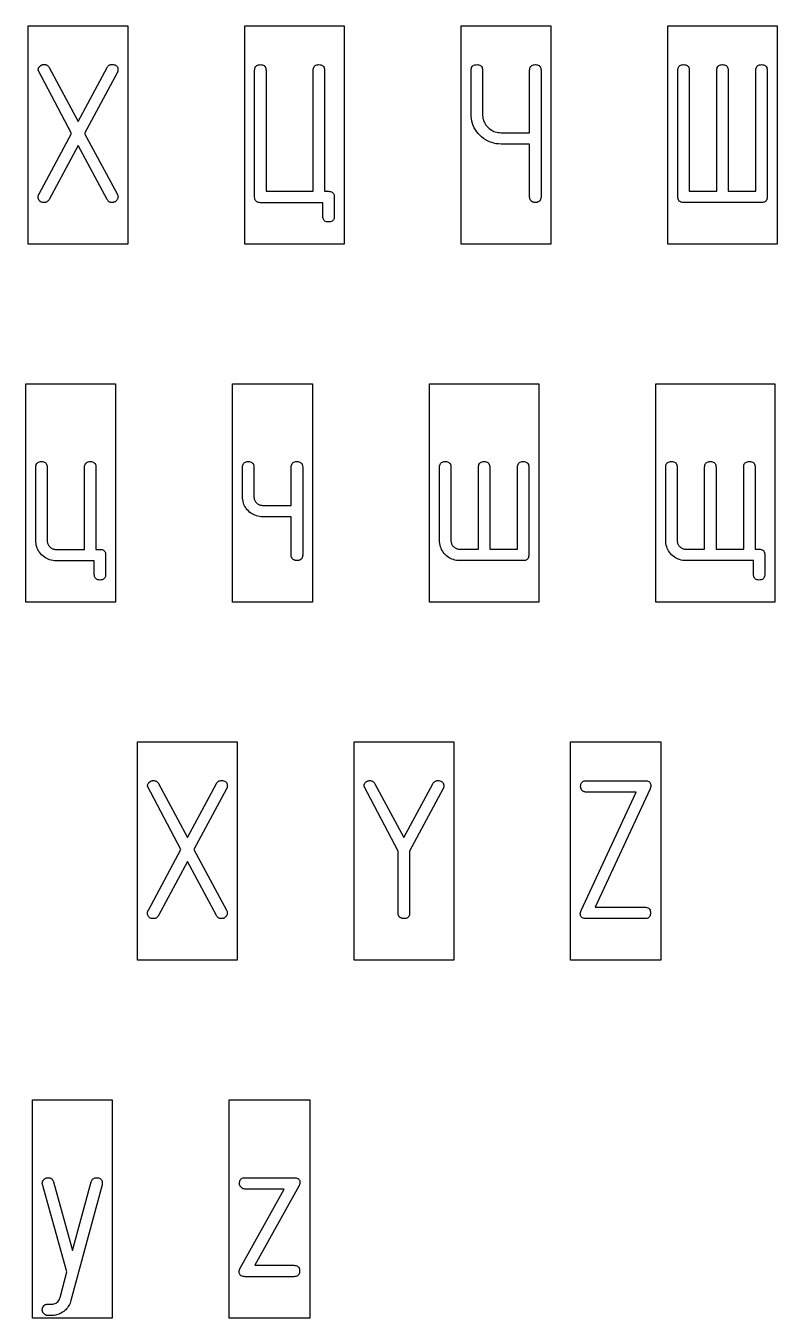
# Model space of a CAD drawing. Extents: x 0 to 347, y -110 to 9.
# Drawn here: x 232.5 to 270.3, y -56.3 to 8.9 of the extents above; entities that cross this region are included whole.
import ezdxf

# ---------------------------------------------------------------- set-up
doc = ezdxf.new("R2010")
doc.units = 0
for name, color, linetype in [('GOST_FRAME', 4, 'CONTINUOUS'), ('GOST_LAT_LOW', 6, 'CONTINUOUS'), ('GOST_LAT_UP', 5, 'CONTINUOUS'), ('GOST_LOWER', 1, 'CONTINUOUS'), ('GOST_UPPER', 7, 'CONTINUOUS')]:
    doc.layers.add(name, color=color, linetype=linetype)

msp = doc.modelspace()

# ---------------------------------------------------------------- linework, layer by layer
at = {"layer": 'GOST_FRAME'}
for points in [[(232.588, 8.9083), (237.6103, 8.9083), (237.6103, -2.0917), (232.588, -2.0917)], [(243.4967, 8.9083), (248.5083, 8.9083), (248.5083, -2.0917), (243.4967, -2.0917)], [(254.4053, 8.9083), (258.9269, 8.9083), (258.9269, -2.0917), (254.4053, -2.0917)], [(264.8239, 8.9083), (270.3256, 8.9083), (270.3256, -2.0917), (264.8239, -2.0917)], [(232.4668, -9.1448), (236.9884, -9.1448), (236.9884, -20.1448), (232.4668, -20.1448)], [(242.8854, -9.1448), (246.9169, -9.1448), (246.9169, -20.1448), (242.8854, -20.1448)], [(252.814, -9.1448), (258.3156, -9.1448), (258.3156, -20.1448), (252.814, -20.1448)], [(264.2126, -9.1448), (270.2043, -9.1448), (270.2043, -20.1448), (264.2126, -20.1448)], [(238.098, -27.198), (243.1203, -27.198), (243.1203, -38.198), (238.098, -38.198)], [(249.0066, -27.198), (254.0266, -27.198), (254.0266, -38.198), (249.0066, -38.198)], [(259.907, -27.198), (264.4618, -27.198), (264.4618, -38.198), (259.907, -38.198)], [(232.794, -45.2511), (236.8173, -45.2511), (236.8173, -56.2511), (232.794, -56.2511)], [(242.7143, -45.2511), (246.7791, -45.2511), (246.7791, -56.2511), (242.7143, -56.2511)]]:
    msp.add_lwpolyline(points, close=True, dxfattribs=at)
at = {"layer": 'GOST_LAT_LOW'}
for points in [[(236.309, -49.5249), (234.7392, -55.3638), (234.7191, -55.4306), (234.6953, -55.4947), (234.6679, -55.5561), (234.6369, -55.615), (234.6022, -55.6711), (234.5638, -55.7246), (234.5218, -55.7754), (234.4761, -55.8236), (234.4267, -55.8691), (234.3738, -55.912), (234.3182, -55.9514), (234.2611, -55.9867), (234.2026, -56.0179), (234.1425, -56.0449), (234.081, -56.0677), (234.0179, -56.0864), (233.9534, -56.1009), (233.8874, -56.1113), (233.8199, -56.1175), (233.7508, -56.1196), (233.5764, -56.1196), (233.555, -56.1187), (233.5341, -56.1161), (233.5135, -56.1118), (233.4934, -56.1056), (233.4736, -56.0978), (233.4543, -56.0882), (233.4354, -56.0769), (233.4169, -56.0638), (233.3989, -56.049), (233.3812, -56.0324), (233.3647, -56.0147), (233.3498, -55.9967), (233.3368, -55.9782), (233.3254, -55.9593), (233.3158, -55.94), (233.308, -55.9203), (233.3019, -55.9001), (233.2975, -55.8796), (233.2949, -55.8586), (233.294, -55.8372), (233.2947, -55.8158), (233.2967, -55.7947), (233.3, -55.7739), (233.3047, -55.7535), (233.3106, -55.7334), (233.3179, -55.7136), (233.3266, -55.6942), (233.3365, -55.6751), (233.3478, -55.6563), (233.3605, -55.6379), (233.3746, -55.6205), (233.3904, -55.605), (233.4078, -55.5913), (233.4269, -55.5794), (233.4477, -55.5694), (233.4701, -55.5611), (233.4942, -55.5547), (233.5199, -55.5502), (233.5473, -55.5474), (233.5764, -55.5465), (233.7508, -55.5465), (233.818, -55.5432), (233.8801, -55.5332), (233.937, -55.5166), (233.9887, -55.4934), (234.0353, -55.4635), (234.0767, -55.4269), (234.113, -55.3837), (234.1442, -55.3339), (234.1702, -55.2774), (234.191, -55.2143), (234.5399, -53.9186), (233.294, -49.4502), (233.2949, -49.4272), (233.2975, -49.405), (233.3019, -49.3834), (233.308, -49.3625), (233.3158, -49.3422), (233.3254, -49.3226), (233.3368, -49.3037), (233.3498, -49.2854), (233.3647, -49.2678), (233.3812, -49.2508), (233.399, -49.235), (233.4176, -49.2209), (233.4369, -49.2085), (233.457, -49.1977), (233.4778, -49.1885), (233.4993, -49.1811), (233.5216, -49.1752), (233.5447, -49.1711), (233.5685, -49.1686), (233.593, -49.1678), (233.6331, -49.1699), (233.6701, -49.1761), (233.7042, -49.1865), (233.7352, -49.201), (233.7633, -49.2197), (233.7884, -49.2425), (233.8105, -49.2695), (233.8296, -49.3007), (233.8457, -49.336), (233.8588, -49.3754), (234.8223, -52.8389), (235.7608, -49.3837), (235.7739, -49.3427), (235.79, -49.306), (235.8091, -49.2736), (235.8312, -49.2455), (235.8563, -49.2218), (235.8844, -49.2023), (235.9154, -49.1872), (235.9495, -49.1764), (235.9865, -49.1699), (236.0266, -49.1678), (236.0818, -49.1706), (236.1312, -49.1791), (236.1748, -49.1932), (236.2126, -49.213), (236.2446, -49.2384), (236.2708, -49.2694), (236.2911, -49.3061), (236.3056, -49.3485), (236.3144, -49.3965), (236.3173, -49.4502)], [(246.2209, -49.5914), (244.0033, -53.5864), (245.9718, -53.5864), (246.027, -53.5892), (246.0764, -53.5977), (246.12, -53.6118), (246.1578, -53.6316), (246.1898, -53.657), (246.2159, -53.688), (246.2363, -53.7248), (246.2508, -53.7671), (246.2596, -53.8151), (246.2625, -53.8688), (246.2596, -53.924), (246.2508, -53.9734), (246.2363, -54.017), (246.2159, -54.0548), (246.1898, -54.0868), (246.1578, -54.113), (246.12, -54.1333), (246.0764, -54.1478), (246.027, -54.1566), (245.9718, -54.1595), (243.5216, -54.1595), (243.4632, -54.1571), (243.411, -54.1498), (243.3649, -54.1378), (243.3249, -54.1209), (243.2911, -54.0993), (243.2635, -54.0728), (243.2419, -54.0414), (243.2266, -54.0053), (243.2174, -53.9644), (243.2143, -53.9186), (243.2148, -53.9018), (243.2163, -53.8847), (243.2188, -53.8673), (243.2223, -53.8495), (243.2267, -53.8314), (243.2322, -53.813), (243.2387, -53.7942), (243.2462, -53.7751), (243.2547, -53.7556), (243.2641, -53.7359), (245.4817, -49.7409), (243.5216, -49.7409), (243.4956, -49.74), (243.4706, -49.7374), (243.4467, -49.733), (243.4239, -49.7269), (243.4022, -49.7191), (243.3816, -49.7095), (243.362, -49.6981), (243.3435, -49.685), (243.3261, -49.6702), (243.3098, -49.6537), (243.2948, -49.636), (243.2814, -49.6179), (243.2696, -49.5995), (243.2593, -49.5806), (243.2506, -49.5613), (243.2435, -49.5415), (243.238, -49.5214), (243.2341, -49.5008), (243.2317, -49.4799), (243.2309, -49.4585), (243.2338, -49.4032), (243.2425, -49.3538), (243.2571, -49.3102), (243.2774, -49.2724), (243.3036, -49.2404), (243.3355, -49.2143), (243.3733, -49.1939), (243.4169, -49.1794), (243.4664, -49.1707), (243.5216, -49.1678), (245.9718, -49.1678), (246.0301, -49.1702), (246.0824, -49.1774), (246.1285, -49.1895), (246.1684, -49.2063), (246.2022, -49.228), (246.2299, -49.2545), (246.2514, -49.2858), (246.2668, -49.3219), (246.276, -49.3629), (246.2791, -49.4086), (246.2785, -49.4269), (246.2767, -49.4452), (246.2738, -49.4635), (246.2698, -49.4817), (246.2645, -49.5), (246.2581, -49.5183), (246.2506, -49.5365), (246.2419, -49.5548), (246.232, -49.5731)]]:
    msp.add_lwpolyline(points, close=True, dxfattribs=at)
at = {"layer": 'GOST_LAT_UP'}
for points in [[(242.5266, -36.0233), (242.5096, -36.039), (242.4917, -36.0532), (242.473, -36.0656), (242.4535, -36.0764), (242.4331, -36.0855), (242.412, -36.093), (242.39, -36.0988), (242.3671, -36.103), (242.3434, -36.1055), (242.3189, -36.1063), (242.2865, -36.1047), (242.2558, -36.1), (242.2267, -36.0921), (242.1993, -36.0811), (242.1736, -36.0669), (242.1495, -36.0495), (242.1271, -36.029), (242.1063, -36.0053), (242.0872, -35.9785), (242.0698, -35.9485), (240.608, -33.2326), (239.1462, -35.9485), (239.1287, -35.9785), (239.1096, -36.0053), (239.0889, -36.029), (239.0664, -36.0495), (239.0424, -36.0669), (239.0166, -36.0811), (238.9892, -36.0921), (238.9601, -36.1), (238.9294, -36.1047), (238.897, -36.1063), (238.8402, -36.1035), (238.7894, -36.095), (238.7445, -36.0809), (238.7056, -36.0611), (238.6728, -36.0357), (238.6458, -36.0047), (238.6249, -35.9679), (238.61, -35.9256), (238.601, -35.8776), (238.598, -35.8239), (238.5984, -35.809), (238.5997, -35.794), (238.6017, -35.7791), (238.6047, -35.7641), (238.6084, -35.7492), (238.613, -35.7342), (238.6184, -35.7193), (238.6246, -35.7043), (238.6316, -35.6894), (238.6395, -35.6744), (240.2841, -32.6262), (238.598, -29.4286), (238.5989, -29.4056), (238.6017, -29.3834), (238.6062, -29.3618), (238.6126, -29.3409), (238.6208, -29.3206), (238.6309, -29.301), (238.6428, -29.2821), (238.6565, -29.2638), (238.672, -29.2462), (238.6894, -29.2292), (238.7079, -29.2135), (238.7269, -29.1993), (238.7464, -29.1869), (238.7664, -29.1761), (238.787, -29.1669), (238.808, -29.1595), (238.8295, -29.1537), (238.8515, -29.1495), (238.874, -29.147), (238.897, -29.1462), (238.9294, -29.1477), (238.9601, -29.1522), (238.9892, -29.1596), (239.0166, -29.1701), (239.0424, -29.1836), (239.0664, -29.2), (239.0889, -29.2194), (239.1096, -29.2419), (239.1287, -29.2673), (239.1462, -29.2957), (240.608, -32.0199), (242.0698, -29.2957), (242.0872, -29.2673), (242.1063, -29.2419), (242.1271, -29.2194), (242.1495, -29.2), (242.1736, -29.1836), (242.1993, -29.1701), (242.2267, -29.1596), (242.2558, -29.1522), (242.2865, -29.1477), (242.3189, -29.1462), (242.3757, -29.149), (242.4266, -29.1575), (242.4714, -29.1716), (242.5103, -29.1914), (242.5432, -29.2168), (242.5701, -29.2478), (242.591, -29.2846), (242.606, -29.3269), (242.615, -29.3749), (242.6179, -29.4286), (242.6175, -29.4434), (242.6163, -29.4581), (242.6142, -29.4727), (242.6113, -29.487), (242.6076, -29.5012), (242.603, -29.5153), (242.5976, -29.5292), (242.5914, -29.5429), (242.5843, -29.5564), (242.5764, -29.5698), (240.9319, -32.6262), (242.5764, -35.6744), (242.5953, -35.7138), (242.609, -35.7522), (242.6173, -35.7895), (242.6203, -35.8259), (242.6179, -35.8613), (242.6103, -35.8957), (242.5973, -35.9291), (242.5791, -35.9615), (242.5555, -35.9929)], [(253.485, -29.5781), (251.8073, -32.701), (251.8073, -35.8156), (251.8044, -35.8708), (251.7957, -35.9203), (251.7811, -35.9639), (251.7608, -36.0017), (251.7346, -36.0336), (251.7027, -36.0598), (251.6649, -36.0801), (251.6213, -36.0947), (251.5718, -36.1034), (251.5166, -36.1063), (251.4952, -36.1056), (251.4741, -36.1037), (251.4533, -36.1003), (251.4329, -36.0957), (251.4128, -36.0897), (251.393, -36.0824), (251.3736, -36.0738), (251.3545, -36.0638), (251.3357, -36.0525), (251.3173, -36.0399), (251.2999, -36.0257), (251.2844, -36.0096), (251.2707, -35.9918), (251.2588, -35.9721), (251.2488, -35.9506), (251.2405, -35.9272), (251.2341, -35.9021), (251.2296, -35.8751), (251.2268, -35.8463), (251.2259, -35.8156), (251.2259, -32.701), (249.5066, -29.4369), (249.5076, -29.4124), (249.5103, -29.3887), (249.5149, -29.3659), (249.5213, -29.3439), (249.5295, -29.3227), (249.5395, -29.3023), (249.5514, -29.2828), (249.5651, -29.2641), (249.5806, -29.2463), (249.598, -29.2292), (249.6165, -29.2135), (249.6355, -29.1993), (249.6551, -29.1869), (249.6751, -29.1761), (249.6956, -29.1669), (249.7166, -29.1595), (249.7381, -29.1537), (249.7601, -29.1495), (249.7826, -29.147), (249.8056, -29.1462), (249.838, -29.1478), (249.8688, -29.1525), (249.8978, -29.1604), (249.9252, -29.1714), (249.951, -29.1856), (249.9751, -29.203), (249.9975, -29.2235), (250.0183, -29.2472), (250.0374, -29.274), (250.0548, -29.304), (251.5166, -32.0199), (252.9784, -29.304), (252.9958, -29.274), (253.015, -29.2472), (253.0357, -29.2235), (253.0581, -29.203), (253.0822, -29.1856), (253.108, -29.1714), (253.1354, -29.1604), (253.1645, -29.1525), (253.1952, -29.1478), (253.2276, -29.1462), (253.2844, -29.149), (253.3352, -29.1575), (253.3801, -29.1716), (253.4189, -29.1914), (253.4518, -29.2168), (253.4787, -29.2478), (253.4997, -29.2846), (253.5146, -29.3269), (253.5236, -29.3749), (253.5266, -29.4286), (253.5262, -29.4435), (253.5249, -29.4585), (253.5228, -29.4734), (253.5199, -29.4884), (253.5162, -29.5033), (253.5116, -29.5183), (253.5062, -29.5332), (253.5, -29.5482), (253.4929, -29.5631)], [(263.9203, -29.5615), (261.1628, -35.5332), (263.6628, -35.5332), (263.7164, -35.536), (263.7645, -35.5445), (263.8068, -35.5586), (263.8435, -35.5784), (263.8746, -35.6038), (263.9, -35.6349), (263.9198, -35.6716), (263.9339, -35.714), (263.9424, -35.762), (263.9452, -35.8156), (263.9424, -35.8708), (263.9339, -35.9203), (263.9198, -35.9639), (263.9, -36.0017), (263.8746, -36.0336), (263.8435, -36.0598), (263.8068, -36.0801), (263.7645, -36.0947), (263.7164, -36.1034), (263.6628, -36.1063), (260.7143, -36.1063), (260.6559, -36.1039), (260.6037, -36.0967), (260.5576, -36.0846), (260.5176, -36.0678), (260.4838, -36.0461), (260.4561, -36.0196), (260.4346, -35.9883), (260.4193, -35.9522), (260.41, -35.9112), (260.407, -35.8654), (260.4075, -35.8503), (260.409, -35.8349), (260.4115, -35.8191), (260.415, -35.803), (260.4194, -35.7865), (260.4249, -35.7698), (260.4314, -35.7527), (260.4389, -35.7352), (260.4473, -35.7174), (260.4568, -35.6993), (263.2143, -29.7276), (260.7143, -29.7276), (260.6882, -29.7267), (260.6633, -29.7241), (260.6394, -29.7197), (260.6166, -29.7136), (260.5949, -29.7058), (260.5743, -29.6962), (260.5547, -29.6848), (260.5362, -29.6718), (260.5188, -29.6569), (260.5025, -29.6404), (260.4875, -29.6226), (260.4741, -29.6043), (260.4623, -29.5854), (260.452, -29.5659), (260.4433, -29.5459), (260.4362, -29.5252), (260.4307, -29.504), (260.4267, -29.4822), (260.4244, -29.4598), (260.4236, -29.4369), (260.4265, -29.3832), (260.4352, -29.3352), (260.4498, -29.2929), (260.4701, -29.2561), (260.4963, -29.2251), (260.5282, -29.1997), (260.566, -29.1799), (260.6096, -29.1658), (260.6591, -29.1573), (260.7143, -29.1545), (263.6628, -29.1545), (263.7196, -29.1568), (263.7704, -29.1638), (263.8153, -29.1754), (263.8542, -29.1917), (263.887, -29.2126), (263.914, -29.2382), (263.9349, -29.2684), (263.9498, -29.3033), (263.9588, -29.3429), (263.9618, -29.387), (263.9614, -29.4037), (263.9601, -29.4206), (263.9581, -29.4376), (263.9551, -29.4548), (263.9514, -29.4722), (263.9468, -29.4897), (263.9414, -29.5074), (263.9352, -29.5252), (263.9282, -29.5433)]]:
    msp.add_lwpolyline(points, close=True, dxfattribs=at)
at = {"layer": 'GOST_LOWER'}
for points in [[(236.206, -19.0332), (236.1507, -19.0304), (236.1013, -19.0219), (236.0577, -19.0078), (236.0199, -18.988), (235.988, -18.9626), (235.9618, -18.9316), (235.9414, -18.8949), (235.9269, -18.8525), (235.9182, -18.8045), (235.9153, -18.7508), (235.9153, -18.0615), (233.9884, -18.0615), (233.9034, -18.0585), (233.8211, -18.0495), (233.7416, -18.0346), (233.6648, -18.0136), (233.5907, -17.9867), (233.5194, -17.9538), (233.4509, -17.915), (233.385, -17.8701), (233.322, -17.8193), (233.2616, -17.7625), (233.2056, -17.7013), (233.1555, -17.6375), (233.1113, -17.5711), (233.0729, -17.502), (233.0405, -17.4302), (233.014, -17.3558), (232.9933, -17.2787), (232.9786, -17.199), (232.9697, -17.1166), (232.9668, -17.0316), (232.9668, -13.3522), (232.9697, -13.2969), (232.9784, -13.2475), (232.9929, -13.2039), (233.0133, -13.1661), (233.0395, -13.1341), (233.0714, -13.108), (233.1092, -13.0876), (233.1528, -13.0731), (233.2022, -13.0644), (233.2575, -13.0615), (233.3111, -13.0644), (233.3591, -13.0731), (233.4015, -13.0876), (233.4382, -13.108), (233.4693, -13.1341), (233.4947, -13.1661), (233.5145, -13.2039), (233.5286, -13.2475), (233.537, -13.2969), (233.5399, -13.3522), (233.5399, -17.0316), (233.5412, -17.0692), (233.545, -17.1056), (233.5515, -17.1409), (233.5605, -17.1751), (233.5721, -17.2081), (233.5862, -17.2399), (233.6029, -17.2705), (233.6223, -17.3), (233.6441, -17.3283), (233.6686, -17.3555), (233.695, -17.3807), (233.7226, -17.4033), (233.7515, -17.4233), (233.7816, -17.4405), (233.8129, -17.4551), (233.8455, -17.4671), (233.8794, -17.4764), (233.9145, -17.4831), (233.9508, -17.487), (233.9884, -17.4884), (235.4252, -17.4884), (235.4252, -13.3522), (235.4282, -13.2969), (235.4369, -13.2475), (235.4514, -13.2039), (235.4718, -13.1661), (235.4979, -13.1341), (235.5299, -13.108), (235.5677, -13.0876), (235.6113, -13.0731), (235.6607, -13.0644), (235.7159, -13.0615), (235.7696, -13.0644), (235.8176, -13.0731), (235.86, -13.0876), (235.8967, -13.108), (235.9277, -13.1341), (235.9532, -13.1661), (235.9729, -13.2039), (235.987, -13.2475), (235.9955, -13.2969), (235.9983, -13.3522), (235.9983, -17.4884), (236.206, -17.4884), (236.2596, -17.4912), (236.3076, -17.4997), (236.35, -17.5138), (236.3867, -17.5336), (236.4178, -17.559), (236.4432, -17.59), (236.463, -17.6267), (236.4771, -17.6691), (236.4855, -17.7171), (236.4884, -17.7708), (236.4884, -18.7508), (236.4855, -18.8045), (236.4771, -18.8525), (236.463, -18.8949), (236.4432, -18.9316), (236.4178, -18.9626), (236.3867, -18.988), (236.35, -19.0078), (236.3076, -19.0219), (236.2596, -19.0304)], [(246.1262, -18.0532), (246.1048, -18.0525), (246.0837, -18.0505), (246.063, -18.0472), (246.0425, -18.0425), (246.0224, -18.0365), (246.0027, -18.0292), (245.9832, -18.0206), (245.9641, -18.0106), (245.9453, -17.9993), (245.9269, -17.9867), (245.9096, -17.9725), (245.894, -17.9565), (245.8803, -17.9386), (245.8684, -17.9189), (245.8584, -17.8974), (245.8502, -17.8741), (245.8438, -17.8489), (245.8392, -17.8219), (245.8365, -17.7931), (245.8355, -17.7625), (245.8355, -15.8439), (244.407, -15.8439), (244.322, -15.8409), (244.2397, -15.8321), (244.1602, -15.8173), (244.0834, -15.7967), (244.0093, -15.7701), (243.938, -15.7377), (243.8695, -15.6994), (243.8037, -15.6551), (243.7406, -15.605), (243.6802, -15.549), (243.6242, -15.4887), (243.5741, -15.4256), (243.5299, -15.3598), (243.4915, -15.2912), (243.4591, -15.2199), (243.4326, -15.1458), (243.4119, -15.0691), (243.3972, -14.9895), (243.3883, -14.9073), (243.3854, -14.8223), (243.3854, -13.3522), (243.3883, -13.2969), (243.397, -13.2475), (243.4115, -13.2039), (243.4319, -13.1661), (243.4581, -13.1341), (243.49, -13.108), (243.5278, -13.0876), (243.5714, -13.0731), (243.6208, -13.0644), (243.6761, -13.0615), (243.7297, -13.0644), (243.7777, -13.0731), (243.8201, -13.0876), (243.8568, -13.108), (243.8879, -13.1341), (243.9133, -13.1661), (243.9331, -13.2039), (243.9472, -13.2475), (243.9556, -13.2969), (243.9585, -13.3522), (243.9585, -14.8223), (243.9598, -14.8598), (243.9636, -14.8962), (243.9701, -14.9313), (243.9791, -14.9651), (243.9907, -14.9977), (244.0048, -15.0291), (244.0216, -15.0592), (244.0409, -15.088), (244.0627, -15.1157), (244.0872, -15.142), (244.1136, -15.1665), (244.1412, -15.1884), (244.1701, -15.2077), (244.2002, -15.2244), (244.2315, -15.2386), (244.2641, -15.2502), (244.298, -15.2592), (244.3331, -15.2656), (244.3694, -15.2695), (244.407, -15.2708), (245.8355, -15.2708), (245.8355, -13.3522), (245.8385, -13.2969), (245.8472, -13.2475), (245.8617, -13.2039), (245.8821, -13.1661), (245.9082, -13.1341), (245.9402, -13.108), (245.978, -13.0876), (246.0216, -13.0731), (246.071, -13.0644), (246.1262, -13.0615), (246.1815, -13.0644), (246.2309, -13.0731), (246.2745, -13.0876), (246.3123, -13.108), (246.3443, -13.1341), (246.3704, -13.1661), (246.3908, -13.2039), (246.4053, -13.2475), (246.414, -13.2969), (246.4169, -13.3522), (246.4169, -17.7625), (246.4162, -17.79), (246.4138, -17.8163), (246.4098, -17.8412), (246.4043, -17.8648), (246.3972, -17.887), (246.3885, -17.908), (246.3783, -17.9276), (246.3664, -17.9458), (246.353, -17.9628), (246.338, -17.9784), (246.3217, -17.9926), (246.3043, -18.0053), (246.2858, -18.0165), (246.2663, -18.0262), (246.2456, -18.0345), (246.2239, -18.0412), (246.2011, -18.0464), (246.1772, -18.0502), (246.1523, -18.0524)], [(257.5249, -18.0532), (254.3355, -18.0532), (254.2505, -18.0502), (254.1683, -18.0414), (254.0887, -18.0266), (254.012, -18.006), (253.9379, -17.9794), (253.8666, -17.947), (253.798, -17.9087), (253.7322, -17.8645), (253.6691, -17.8143), (253.6088, -17.7583), (253.5528, -17.698), (253.5027, -17.6349), (253.4584, -17.5691), (253.4201, -17.5005), (253.3877, -17.4292), (253.3611, -17.3551), (253.3405, -17.2784), (253.3257, -17.1988), (253.3169, -17.1166), (253.314, -17.0316), (253.314, -13.3522), (253.3169, -13.2969), (253.3256, -13.2475), (253.3401, -13.2039), (253.3605, -13.1661), (253.3866, -13.1341), (253.4186, -13.108), (253.4564, -13.0876), (253.5, -13.0731), (253.5494, -13.0644), (253.6047, -13.0615), (253.6583, -13.0644), (253.7063, -13.0731), (253.7487, -13.0876), (253.7854, -13.108), (253.8164, -13.1341), (253.8419, -13.1661), (253.8616, -13.2039), (253.8757, -13.2475), (253.8842, -13.2969), (253.887, -13.3522), (253.887, -17.0316), (253.8883, -17.0691), (253.8922, -17.1055), (253.8986, -17.1406), (253.9076, -17.1744), (253.9192, -17.207), (253.9334, -17.2384), (253.9501, -17.2685), (253.9694, -17.2973), (253.9913, -17.325), (254.0158, -17.3513), (254.0422, -17.3758), (254.0698, -17.3977), (254.0986, -17.417), (254.1287, -17.4337), (254.1601, -17.4479), (254.1927, -17.4595), (254.2265, -17.4685), (254.2616, -17.4749), (254.298, -17.4788), (254.3355, -17.4801), (255.2741, -17.4801), (255.2741, -13.3522), (255.277, -13.2969), (255.2857, -13.2475), (255.3002, -13.2039), (255.3206, -13.1661), (255.3468, -13.1341), (255.3787, -13.108), (255.4165, -13.0876), (255.4601, -13.0731), (255.5096, -13.0644), (255.5648, -13.0615), (255.6184, -13.0644), (255.6664, -13.0731), (255.7088, -13.0876), (255.7455, -13.108), (255.7766, -13.1341), (255.802, -13.1661), (255.8218, -13.2039), (255.8359, -13.2475), (255.8444, -13.2969), (255.8472, -13.3522), (255.8472, -17.4801), (257.2425, -17.4801), (257.2425, -13.3522), (257.2453, -13.2969), (257.2538, -13.2475), (257.2679, -13.2039), (257.2877, -13.1661), (257.3131, -13.1341), (257.3442, -13.108), (257.3809, -13.0876), (257.4233, -13.0731), (257.4713, -13.0644), (257.5249, -13.0615), (257.5801, -13.0644), (257.6296, -13.0731), (257.6732, -13.0876), (257.711, -13.108), (257.7429, -13.1341), (257.7691, -13.1661), (257.7895, -13.2039), (257.804, -13.2475), (257.8127, -13.2969), (257.8156, -13.3522), (257.8156, -17.7625), (257.8127, -17.8177), (257.804, -17.8671), (257.7895, -17.9107), (257.7691, -17.9485), (257.7429, -17.9805), (257.711, -18.0066), (257.6732, -18.027), (257.6296, -18.0415), (257.5801, -18.0502)], [(269.4219, -19.0332), (269.3667, -19.0303), (269.3173, -19.0216), (269.2737, -19.0071), (269.2359, -18.9867), (269.2039, -18.9605), (269.1777, -18.9286), (269.1574, -18.8908), (269.1429, -18.8472), (269.1341, -18.7978), (269.1312, -18.7425), (269.1312, -18.0532), (265.7342, -18.0532), (265.6492, -18.0502), (265.5669, -18.0414), (265.4874, -18.0266), (265.4106, -18.006), (265.3366, -17.9794), (265.2653, -17.947), (265.1967, -17.9087), (265.1309, -17.8645), (265.0678, -17.8143), (265.0075, -17.7583), (264.9515, -17.698), (264.9013, -17.6349), (264.8571, -17.5691), (264.8188, -17.5005), (264.7863, -17.4292), (264.7598, -17.3551), (264.7392, -17.2784), (264.7244, -17.1988), (264.7156, -17.1166), (264.7126, -17.0316), (264.7126, -13.3439), (264.7155, -13.2902), (264.7243, -13.2422), (264.7388, -13.1998), (264.7591, -13.1631), (264.7853, -13.1321), (264.8173, -13.1066), (264.8551, -13.0869), (264.8987, -13.0728), (264.9481, -13.0643), (265.0033, -13.0615), (265.057, -13.0643), (265.105, -13.0728), (265.1473, -13.0869), (265.1841, -13.1066), (265.2151, -13.1321), (265.2405, -13.1631), (265.2603, -13.1998), (265.2744, -13.2422), (265.2829, -13.2902), (265.2857, -13.3439), (265.2857, -17.0316), (265.287, -17.0691), (265.2909, -17.1055), (265.2973, -17.1406), (265.3063, -17.1744), (265.3179, -17.207), (265.3321, -17.2384), (265.3488, -17.2685), (265.3681, -17.2973), (265.39, -17.325), (265.4145, -17.3513), (265.4408, -17.3758), (265.4684, -17.3977), (265.4973, -17.417), (265.5274, -17.4337), (265.5588, -17.4479), (265.5914, -17.4595), (265.6252, -17.4685), (265.6603, -17.4749), (265.6966, -17.4788), (265.7342, -17.4801), (266.6728, -17.4801), (266.6728, -13.3439), (266.6757, -13.2902), (266.6844, -13.2422), (266.6989, -13.1998), (266.7193, -13.1631), (266.7454, -13.1321), (266.7774, -13.1066), (266.8152, -13.0869), (266.8588, -13.0728), (266.9082, -13.0643), (266.9635, -13.0615), (267.0171, -13.0643), (267.0651, -13.0728), (267.1075, -13.0869), (267.1442, -13.1066), (267.1752, -13.1321), (267.2007, -13.1631), (267.2204, -13.1998), (267.2346, -13.2422), (267.243, -13.2902), (267.2458, -13.3439), (267.2458, -17.4801), (268.6412, -17.4801), (268.6412, -13.3439), (268.6441, -13.2902), (268.6528, -13.2422), (268.6674, -13.1998), (268.6877, -13.1631), (268.7139, -13.1321), (268.7458, -13.1066), (268.7836, -13.0869), (268.8272, -13.0728), (268.8767, -13.0643), (268.9319, -13.0615), (268.9855, -13.0643), (269.0336, -13.0728), (269.0759, -13.0869), (269.1126, -13.1066), (269.1437, -13.1321), (269.1691, -13.1631), (269.1889, -13.1998), (269.203, -13.2422), (269.2115, -13.2902), (269.2143, -13.3439), (269.2143, -17.4801), (269.4219, -17.4801), (269.4756, -17.4829), (269.5236, -17.4914), (269.5659, -17.5055), (269.6027, -17.5252), (269.6337, -17.5507), (269.6591, -17.5817), (269.6789, -17.6184), (269.693, -17.6608), (269.7015, -17.7088), (269.7043, -17.7625), (269.7043, -18.7425), (269.7015, -18.7978), (269.693, -18.8472), (269.6789, -18.8908), (269.6591, -18.9286), (269.6337, -18.9605), (269.6027, -18.9867), (269.5659, -19.0071), (269.5236, -19.0216), (269.4756, -19.0303)]]:
    msp.add_lwpolyline(points, close=True, dxfattribs=at)
at = {"layer": 'GOST_UPPER'}
for points in [[(237.0166, 0.0831), (236.9996, 0.0673), (236.9817, 0.0532), (236.963, 0.0407), (236.9435, 0.0299), (236.9232, 0.0208), (236.902, 0.0133), (236.88, 0.0075), (236.8571, 0.0033), (236.8335, 0.0008), (236.809, 0), (236.7766, 0.0016), (236.7458, 0.0063), (236.7168, 0.0142), (236.6894, 0.0252), (236.6636, 0.0395), (236.6395, 0.0568), (236.6171, 0.0773), (236.5963, 0.101), (236.5772, 0.1278), (236.5598, 0.1578), (235.098, 2.8738), (233.6362, 0.1578), (233.6188, 0.1278), (233.5997, 0.101), (233.5789, 0.0773), (233.5565, 0.0568), (233.5324, 0.0395), (233.5066, 0.0252), (233.4792, 0.0142), (233.4502, 0.0063), (233.4194, 0.0016), (233.387, 0), (233.3302, 0.0028), (233.2794, 0.0113), (233.2346, 0.0254), (233.1957, 0.0452), (233.1628, 0.0706), (233.1359, 0.1017), (233.115, 0.1384), (233.1, 0.1807), (233.091, 0.2287), (233.088, 0.2824), (233.0885, 0.2973), (233.0897, 0.3123), (233.0918, 0.3272), (233.0947, 0.3422), (233.0984, 0.3571), (233.103, 0.3721), (233.1084, 0.387), (233.1146, 0.402), (233.1217, 0.4169), (233.1296, 0.4319), (234.7741, 3.4801), (233.088, 6.6777), (233.089, 6.7007), (233.0917, 6.7229), (233.0963, 6.7445), (233.1027, 6.7654), (233.1109, 6.7857), (233.1209, 6.8053), (233.1328, 6.8243), (233.1465, 6.8425), (233.162, 6.8601), (233.1794, 6.8771), (233.1979, 6.8929), (233.2169, 6.907), (233.2365, 6.9194), (233.2565, 6.9302), (233.277, 6.9394), (233.298, 6.9468), (233.3195, 6.9527), (233.3415, 6.9568), (233.364, 6.9593), (233.387, 6.9601), (233.4194, 6.9586), (233.4502, 6.9542), (233.4792, 6.9467), (233.5066, 6.9362), (233.5324, 6.9228), (233.5565, 6.9063), (233.5789, 6.8869), (233.5997, 6.8645), (233.6188, 6.839), (233.6362, 6.8106), (235.098, 4.0864), (236.5598, 6.8106), (236.5772, 6.839), (236.5963, 6.8645), (236.6171, 6.8869), (236.6395, 6.9063), (236.6636, 6.9228), (236.6894, 6.9362), (236.7168, 6.9467), (236.7458, 6.9542), (236.7766, 6.9586), (236.809, 6.9601), (236.8658, 6.9573), (236.9166, 6.9488), (236.9615, 6.9347), (237.0003, 6.915), (237.0332, 6.8895), (237.0601, 6.8585), (237.0811, 6.8218), (237.096, 6.7794), (237.105, 6.7314), (237.108, 6.6777), (237.1076, 6.6629), (237.1063, 6.6482), (237.1042, 6.6336), (237.1013, 6.6193), (237.0976, 6.6051), (237.093, 6.591), (237.0876, 6.5772), (237.0814, 6.5635), (237.0743, 6.5499), (237.0664, 6.5365), (235.4219, 3.4801), (237.0664, 0.4319), (237.0854, 0.3925), (237.099, 0.3542), (237.1073, 0.3168), (237.1103, 0.2804), (237.108, 0.245), (237.1003, 0.2106), (237.0874, 0.1772), (237.0691, 0.1449), (237.0455, 0.1135)], [(247.7176, -0.9801), (247.664, -0.9772), (247.6159, -0.9688), (247.5736, -0.9547), (247.5369, -0.9349), (247.5058, -0.9095), (247.4804, -0.8784), (247.4606, -0.8417), (247.4465, -0.7993), (247.438, -0.7513), (247.4352, -0.6977), (247.4352, -0.0083), (244.2874, -0.0083), (244.2321, -0.0054), (244.1827, 0.0033), (244.1391, 0.0179), (244.1013, 0.0382), (244.0694, 0.0644), (244.0432, 0.0963), (244.0228, 0.1341), (244.0083, 0.1777), (243.9996, 0.2272), (243.9967, 0.2824), (243.9967, 6.6694), (243.9996, 6.7231), (244.0083, 6.7711), (244.0228, 6.8135), (244.0432, 6.8502), (244.0694, 6.8812), (244.1013, 6.9066), (244.1391, 6.9264), (244.1827, 6.9405), (244.2321, 6.949), (244.2874, 6.9518), (244.341, 6.949), (244.389, 6.9405), (244.4314, 6.9264), (244.4681, 6.9066), (244.4992, 6.8812), (244.5246, 6.8502), (244.5444, 6.8135), (244.5585, 6.7711), (244.5669, 6.7231), (244.5698, 6.6694), (244.5698, 0.5648), (246.9452, 0.5648), (246.9452, 6.6694), (246.9481, 6.7231), (246.9568, 6.7711), (246.9713, 6.8135), (246.9917, 6.8502), (247.0179, 6.8812), (247.0498, 6.9066), (247.0876, 6.9264), (247.1312, 6.9405), (247.1806, 6.949), (247.2359, 6.9518), (247.2895, 6.949), (247.3375, 6.9405), (247.3799, 6.9264), (247.4166, 6.9066), (247.4477, 6.8812), (247.4731, 6.8502), (247.4929, 6.8135), (247.507, 6.7711), (247.5154, 6.7231), (247.5183, 6.6694), (247.5183, 0.5648), (247.7176, 0.5648), (247.7728, 0.562), (247.8223, 0.5535), (247.8659, 0.5394), (247.9037, 0.5196), (247.9356, 0.4942), (247.9618, 0.4631), (247.9821, 0.4264), (247.9967, 0.3841), (248.0054, 0.336), (248.0083, 0.2824), (248.0083, -0.6977), (248.0054, -0.7513), (247.9967, -0.7993), (247.9821, -0.8417), (247.9618, -0.8784), (247.9356, -0.9095), (247.9037, -0.9349), (247.8659, -0.9547), (247.8223, -0.9688), (247.7728, -0.9772)], [(258.1445, 0), (258.1231, 0.0007), (258.102, 0.0027), (258.0812, 0.006), (258.0608, 0.0106), (258.0407, 0.0166), (258.0209, 0.0239), (258.0015, 0.0326), (257.9824, 0.0425), (257.9636, 0.0538), (257.9452, 0.0664), (257.9278, 0.0806), (257.9123, 0.0967), (257.8986, 0.1145), (257.8867, 0.1342), (257.8767, 0.1557), (257.8684, 0.1791), (257.862, 0.2042), (257.8575, 0.2312), (257.8547, 0.26), (257.8538, 0.2907), (257.8538, 2.9485), (256.4169, 2.9485), (256.2926, 2.9529), (256.1721, 2.9661), (256.0554, 2.9881), (255.9425, 3.0189), (255.8335, 3.0586), (255.7282, 3.107), (255.6268, 3.1642), (255.5292, 3.2302), (255.4355, 3.3051), (255.3455, 3.3887), (255.2619, 3.4787), (255.187, 3.5724), (255.121, 3.67), (255.0638, 3.7714), (255.0154, 3.8767), (254.9757, 3.9857), (254.9449, 4.0986), (254.9229, 4.2153), (254.9097, 4.3358), (254.9053, 4.4601), (254.9053, 6.6694), (254.9082, 6.7231), (254.9169, 6.7711), (254.9315, 6.8135), (254.9518, 6.8502), (254.978, 6.8812), (255.01, 6.9066), (255.0478, 6.9264), (255.0914, 6.9405), (255.1408, 6.949), (255.196, 6.9518), (255.2497, 6.949), (255.2977, 6.9405), (255.34, 6.9264), (255.3767, 6.9066), (255.4078, 6.8812), (255.4332, 6.8502), (255.453, 6.8135), (255.4671, 6.7711), (255.4756, 6.7231), (255.4784, 6.6694), (255.4784, 4.4601), (255.4811, 4.3817), (255.4894, 4.3058), (255.5031, 4.2325), (255.5223, 4.1618), (255.5469, 4.0936), (255.5771, 4.0281), (255.6127, 3.9651), (255.6538, 3.9047), (255.7004, 3.8468), (255.7525, 3.7915), (255.8085, 3.7402), (255.8668, 3.6944), (255.9274, 3.6539), (255.9904, 3.6188), (256.0556, 3.5891), (256.1233, 3.5648), (256.1932, 3.5459), (256.2654, 3.5324), (256.34, 3.5243), (256.4169, 3.5216), (257.8538, 3.5216), (257.8538, 6.6694), (257.8567, 6.7231), (257.8654, 6.7711), (257.88, 6.8135), (257.9003, 6.8502), (257.9265, 6.8812), (257.9585, 6.9066), (257.9963, 6.9264), (258.0399, 6.9405), (258.0893, 6.949), (258.1445, 6.9518), (258.1982, 6.949), (258.2462, 6.9405), (258.2885, 6.9264), (258.3252, 6.9066), (258.3563, 6.8812), (258.3817, 6.8502), (258.4015, 6.8135), (258.4156, 6.7711), (258.4241, 6.7231), (258.4269, 6.6694), (258.4269, 0.2907), (258.4261, 0.2631), (258.4238, 0.2369), (258.4198, 0.212), (258.4143, 0.1884), (258.4072, 0.1661), (258.3985, 0.1452), (258.3882, 0.1256), (258.3764, 0.1073), (258.363, 0.0904), (258.348, 0.0748), (258.3318, 0.0605), (258.3146, 0.0478), (258.2966, 0.0366), (258.2776, 0.0269), (258.2577, 0.0187), (258.2369, 0.012), (258.2152, 0.0067), (258.1925, 0.003), (258.169, 0.0007)], [(269.5349, 0), (265.6146, 0), (265.5594, 0.0029), (265.51, 0.0116), (265.4664, 0.0262), (265.4286, 0.0465), (265.3966, 0.0727), (265.3704, 0.1047), (265.3501, 0.1424), (265.3355, 0.186), (265.3268, 0.2355), (265.3239, 0.2907), (265.3239, 6.6694), (265.3268, 6.7231), (265.3355, 6.7711), (265.3501, 6.8135), (265.3704, 6.8502), (265.3966, 6.8812), (265.4286, 6.9066), (265.4664, 6.9264), (265.51, 6.9405), (265.5594, 6.949), (265.6146, 6.9518), (265.6683, 6.949), (265.7163, 6.9405), (265.7586, 6.9264), (265.7953, 6.9066), (265.8264, 6.8812), (265.8518, 6.8502), (265.8716, 6.8135), (265.8857, 6.7711), (265.8942, 6.7231), (265.897, 6.6694), (265.897, 0.5731), (267.2841, 0.5731), (267.2841, 6.6694), (267.2869, 6.7231), (267.2953, 6.7711), (267.3095, 6.8135), (267.3292, 6.8502), (267.3547, 6.8812), (267.3857, 6.9066), (267.4224, 6.9264), (267.4648, 6.9405), (267.5128, 6.949), (267.5664, 6.9518), (267.6217, 6.949), (267.6711, 6.9405), (267.7147, 6.9264), (267.7525, 6.9066), (267.7845, 6.8812), (267.8106, 6.8502), (267.831, 6.8135), (267.8455, 6.7711), (267.8542, 6.7231), (267.8571, 6.6694), (267.8571, 0.5731), (269.2525, 0.5731), (269.2525, 6.6694), (269.2553, 6.7231), (269.2638, 6.7711), (269.2779, 6.8135), (269.2977, 6.8502), (269.3231, 6.8812), (269.3542, 6.9066), (269.3909, 6.9264), (269.4332, 6.9405), (269.4812, 6.949), (269.5349, 6.9518), (269.5901, 6.949), (269.6395, 6.9405), (269.6831, 6.9264), (269.7209, 6.9066), (269.7529, 6.8812), (269.7791, 6.8502), (269.7994, 6.8135), (269.814, 6.7711), (269.8227, 6.7231), (269.8256, 6.6694), (269.8256, 0.2907), (269.8227, 0.2355), (269.814, 0.186), (269.7994, 0.1424), (269.7791, 0.1047), (269.7529, 0.0727), (269.7209, 0.0465), (269.6831, 0.0262), (269.6395, 0.0116), (269.5901, 0.0029)]]:
    msp.add_lwpolyline(points, close=True, dxfattribs=at)

doc.saveas('drawing.dxf')
